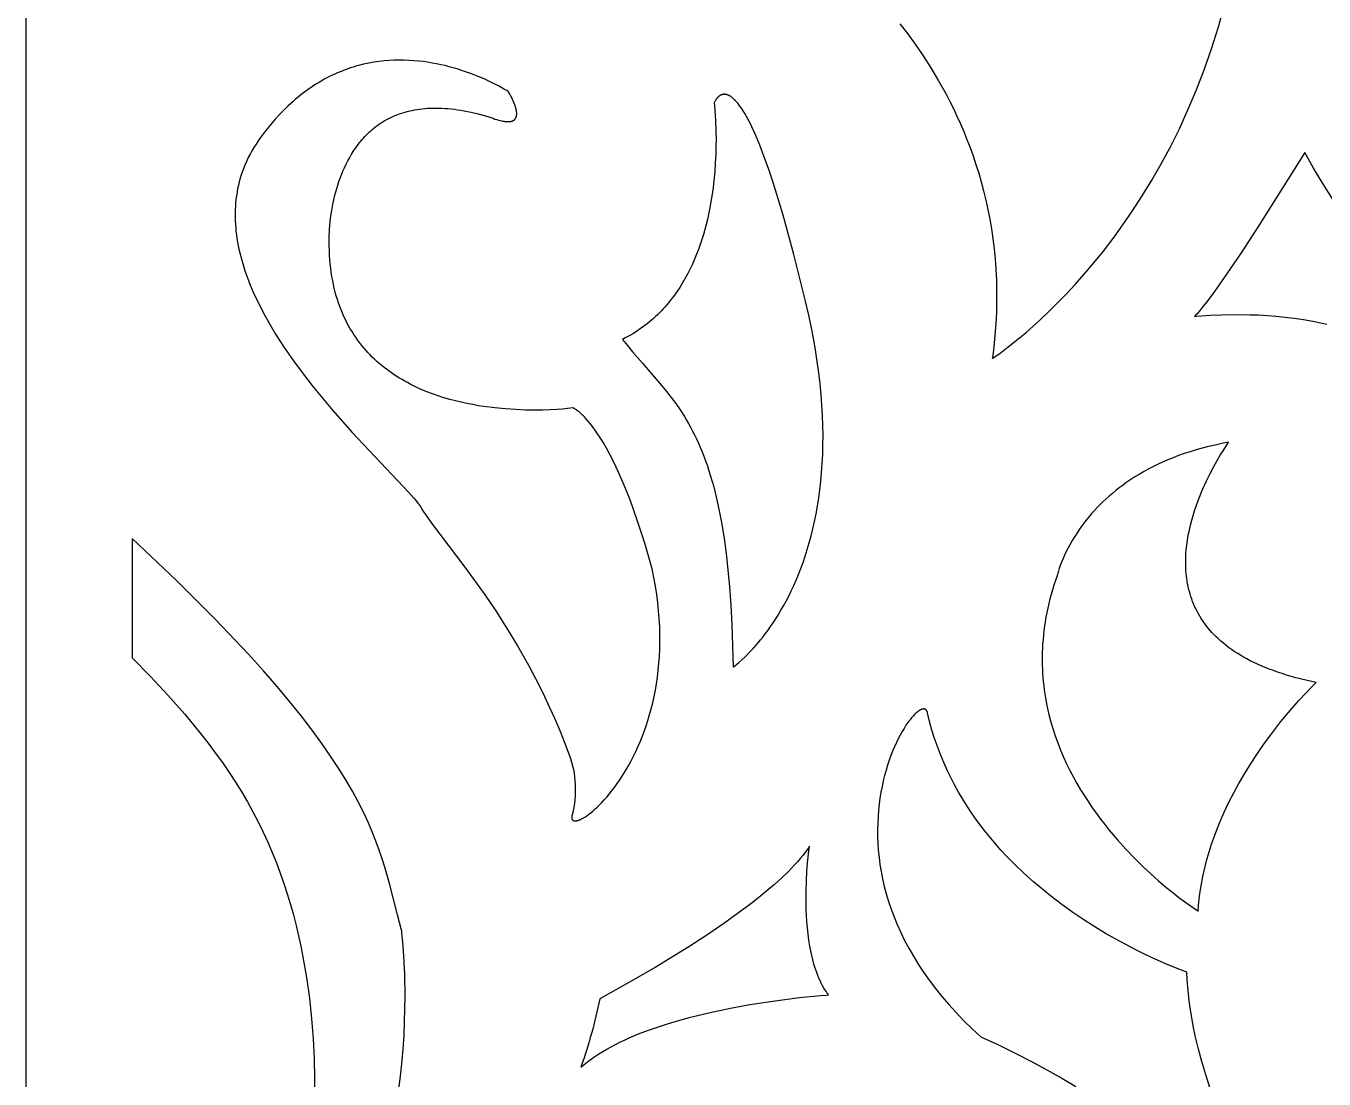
# Model space of a CAD drawing. Extents: x -3008 to 184, y 2842 to 4842.
# Drawn here: x -1815.6 to -1571.3, y 3924 to 4122.2 of the extents above; entities that cross this region are included whole.
import ezdxf

# ---------------------------------------------------------------- set-up
doc = ezdxf.new("R2010")
doc.units = 0
doc.layers.add('DEFAULT', color=7, linetype='CONTINUOUS')
doc.layers.add('LAYER_1', color=7, linetype='CONTINUOUS')

msp = doc.modelspace()

# ---------------------------------------------------------------- linework, layer by layer
at = {"layer": 'DEFAULT'}
msp.add_lwpolyline([(-1815.63, 2841.66), (184.37, 2841.66), (184.37, 4841.66), (-1815.63, 4841.66)], close=True, dxfattribs=at)
at = {"layer": 'LAYER_1'}
for points in [[(-1651.16, 4122.61), (-1649.71, 4120.75), (-1648.25, 4118.74), (-1646.77, 4116.6), (-1645.3, 4114.31), (-1643.85, 4111.89), (-1642.43, 4109.33), (-1641.74, 4108), (-1641.06, 4106.63), (-1640.4, 4105.23), (-1639.75, 4103.8), (-1639.12, 4102.33), (-1638.51, 4100.83), (-1637.93, 4099.3), (-1637.36, 4097.73), (-1636.82, 4096.13), (-1636.31, 4094.5), (-1635.83, 4092.83), (-1635.38, 4091.13), (-1634.96, 4089.4), (-1634.58, 4087.64), (-1634.23, 4085.84), (-1633.92, 4084.01), (-1633.65, 4082.15), (-1633.42, 4080.26), (-1633.23, 4078.34), (-1633.08, 4076.38), (-1632.98, 4074.39), (-1632.93, 4072.38), (-1632.93, 4070.33), (-1632.98, 4068.25), (-1633.09, 4066.13), (-1633.25, 4063.99), (-1633.46, 4061.82), (-1633.73, 4059.61), (-1633.73, 4059.61), (-1633.73, 4059.62), (-1633.71, 4059.63), (-1633.64, 4059.67), (-1633.38, 4059.85), (-1632.35, 4060.57), (-1630.74, 4061.77), (-1628.61, 4063.48), (-1627.38, 4064.52), (-1626.04, 4065.69), (-1624.61, 4067), (-1623.1, 4068.43), (-1621.52, 4069.99), (-1619.87, 4071.69), (-1618.17, 4073.52), (-1616.43, 4075.48), (-1614.65, 4077.59), (-1612.84, 4079.83), (-1611.01, 4082.21), (-1609.18, 4084.73), (-1607.35, 4087.39), (-1605.53, 4090.19), (-1603.73, 4093.14), (-1601.96, 4096.23), (-1600.23, 4099.47), (-1598.54, 4102.86), (-1596.92, 4106.39), (-1595.36, 4110.07), (-1593.87, 4113.91), (-1592.48, 4117.89), (-1591.17, 4122.03), (-1589.98, 4126.33)], [(-1569.72, 4089.65), (-1571.53, 4092.51), (-1573.26, 4095.41), (-1574.91, 4098.35), (-1583.43, 4084.81), (-1586.92, 4079.47), (-1590.35, 4074.44), (-1591.93, 4072.22), (-1593.38, 4070.27), (-1594.04, 4069.43), (-1594.65, 4068.68), (-1595.21, 4068.03), (-1595.47, 4067.75), (-1595.71, 4067.5), (-1595.36, 4067.54), (-1594.34, 4067.63), (-1592.74, 4067.74), (-1590.63, 4067.83), (-1588.09, 4067.88), (-1585.2, 4067.84), (-1583.65, 4067.79), (-1582.03, 4067.7), (-1580.38, 4067.58), (-1578.68, 4067.41), (-1576.95, 4067.21), (-1575.2, 4066.95), (-1573.44, 4066.64), (-1571.69, 4066.28), (-1570.81, 4066.07)], [(-1745.59, 3921.18), (-1745.2, 3924.03), (-1744.88, 3926.83), (-1744.64, 3929.56), (-1744.47, 3932.21), (-1744.36, 3934.76), (-1744.3, 3937.2), (-1744.28, 3939.5), (-1744.35, 3943.67), (-1744.52, 3947.13), (-1744.7, 3949.76), (-1744.86, 3951.42), (-1744.91, 3951.86), (-1744.92, 3951.97), (-1744.93, 3952), (-1744.93, 3952.01), (-1744.93, 3952.01), (-1745.72, 3954.88), (-1747.23, 3960.75), (-1748.1, 3963.83), (-1748.6, 3965.42), (-1749.15, 3967.06), (-1749.77, 3968.75), (-1750.47, 3970.5), (-1751.25, 3972.31), (-1752.12, 3974.18), (-1753.11, 3976.13), (-1754.2, 3978.16), (-1755.43, 3980.26), (-1756.79, 3982.46), (-1758.29, 3984.75), (-1759.95, 3987.15), (-1761.78, 3989.65), (-1763.78, 3992.26), (-1765.96, 3994.98), (-1768.35, 3997.83), (-1770.93, 4000.81), (-1773.74, 4003.92), (-1780.03, 4010.56), (-1787.3, 4017.8), (-1795.63, 4025.69), (-1795.63, 4003.26), (-1792.2, 3999.76), (-1788.9, 3996.23), (-1785.75, 3992.65), (-1782.78, 3989.03), (-1781.36, 3987.21), (-1779.99, 3985.38), (-1778.67, 3983.54), (-1777.4, 3981.69), (-1776.19, 3979.84), (-1775.03, 3977.98), (-1773.94, 3976.12), (-1772.9, 3974.25), (-1771.92, 3972.36), (-1770.99, 3970.45), (-1770.11, 3968.53), (-1769.28, 3966.6), (-1768.5, 3964.66), (-1767.77, 3962.72), (-1767.09, 3960.76), (-1766.45, 3958.8), (-1765.85, 3956.83), (-1765.3, 3954.86), (-1764.79, 3952.89), (-1764.32, 3950.92), (-1763.89, 3948.95), (-1763.49, 3946.98), (-1762.82, 3943.06), (-1762.28, 3939.17), (-1761.87, 3935.32), (-1761.58, 3931.51), (-1761.4, 3927.77), (-1761.33, 3924.1), (-1761.34, 3920.51)], [(-1592.71, 3922.2), (-1593.57, 3924.76), (-1594.31, 3927.24), (-1594.94, 3929.61), (-1595.47, 3931.86), (-1595.91, 3933.97), (-1596.26, 3935.93), (-1596.54, 3937.72), (-1596.76, 3939.32), (-1596.91, 3940.72), (-1597.02, 3941.9), (-1597.09, 3942.84), (-1597.15, 3943.97), (-1597.15, 3944.11), (-1597.61, 3944.28), (-1598.92, 3944.77), (-1600.97, 3945.6), (-1603.66, 3946.79), (-1605.21, 3947.52), (-1606.87, 3948.35), (-1608.64, 3949.27), (-1610.5, 3950.28), (-1612.44, 3951.39), (-1614.44, 3952.6), (-1616.49, 3953.91), (-1618.58, 3955.32), (-1620.69, 3956.84), (-1622.81, 3958.46), (-1624.93, 3960.18), (-1625.98, 3961.08), (-1627.03, 3962.01), (-1628.07, 3962.97), (-1629.1, 3963.95), (-1630.11, 3964.97), (-1631.12, 3966.01), (-1632.11, 3967.07), (-1633.08, 3968.17), (-1634.04, 3969.29), (-1634.98, 3970.44), (-1635.89, 3971.62), (-1636.79, 3972.83), (-1637.66, 3974.07), (-1638.5, 3975.34), (-1639.31, 3976.64), (-1640.1, 3977.96), (-1640.85, 3979.32), (-1641.57, 3980.71), (-1642.25, 3982.12), (-1642.9, 3983.57), (-1643.51, 3985.05), (-1644.08, 3986.55), (-1644.61, 3988.09), (-1645.1, 3989.66), (-1645.54, 3991.26), (-1645.93, 3992.9), (-1645.95, 3992.97), (-1645.97, 3993.03), (-1645.99, 3993.1), (-1646.01, 3993.16), (-1646.04, 3993.22), (-1646.07, 3993.27), (-1646.09, 3993.32), (-1646.13, 3993.36), (-1646.16, 3993.4), (-1646.19, 3993.44), (-1646.23, 3993.48), (-1646.27, 3993.51), (-1646.31, 3993.54), (-1646.35, 3993.56), (-1646.4, 3993.58), (-1646.44, 3993.6), (-1646.49, 3993.61), (-1646.54, 3993.62), (-1646.59, 3993.63), (-1646.64, 3993.63), (-1646.69, 3993.63), (-1646.75, 3993.62), (-1646.81, 3993.62), (-1646.86, 3993.61), (-1646.92, 3993.59), (-1646.98, 3993.57), (-1647.04, 3993.55), (-1647.11, 3993.53), (-1647.17, 3993.5), (-1647.24, 3993.47), (-1647.3, 3993.43), (-1647.37, 3993.4), (-1647.44, 3993.36), (-1647.51, 3993.31), (-1647.58, 3993.26), (-1647.66, 3993.21), (-1647.73, 3993.16), (-1647.8, 3993.1), (-1647.88, 3993.04), (-1647.96, 3992.98), (-1648.11, 3992.84), (-1648.27, 3992.69), (-1648.43, 3992.53), (-1648.6, 3992.36), (-1648.77, 3992.17), (-1648.94, 3991.98), (-1649.11, 3991.77), (-1649.28, 3991.55), (-1649.46, 3991.31), (-1649.64, 3991.07), (-1650, 3990.55), (-1650.36, 3989.98), (-1650.72, 3989.37), (-1651.09, 3988.72), (-1651.45, 3988.03), (-1651.8, 3987.3), (-1652.15, 3986.52), (-1652.5, 3985.71), (-1652.83, 3984.87), (-1653.15, 3983.98), (-1653.45, 3983.06), (-1653.74, 3982.11), (-1654.01, 3981.12), (-1654.27, 3980.1), (-1654.5, 3979.05), (-1654.7, 3977.97), (-1654.89, 3976.86), (-1655.04, 3975.72), (-1655.17, 3974.56), (-1655.26, 3973.37), (-1655.32, 3972.15), (-1655.35, 3970.91), (-1655.34, 3969.64), (-1655.29, 3968.36), (-1655.2, 3967.05), (-1655.06, 3965.72), (-1654.89, 3964.37), (-1654.66, 3963.01), (-1654.39, 3961.63), (-1654.07, 3960.23), (-1653.7, 3958.81), (-1653.27, 3957.39), (-1652.79, 3955.95), (-1652.24, 3954.49), (-1651.64, 3953.03), (-1650.98, 3951.55), (-1650.25, 3950.07), (-1649.46, 3948.58), (-1648.6, 3947.08), (-1647.67, 3945.57), (-1646.67, 3944.06), (-1645.6, 3942.55), (-1644.45, 3941.03), (-1643.23, 3939.51), (-1641.93, 3937.99), (-1640.54, 3936.47), (-1639.08, 3934.95), (-1637.52, 3933.43), (-1635.89, 3931.92), (-1632.59, 3930.4), (-1629.42, 3928.86), (-1626.38, 3927.3), (-1623.47, 3925.72), (-1620.67, 3924.14), (-1618, 3922.54)]]:
    msp.add_lwpolyline(points, dxfattribs=at)
for points in [[(-1712.82, 3973.71), (-1712.84, 3973.64), (-1712.86, 3973.57), (-1712.87, 3973.51), (-1712.88, 3973.45), (-1712.89, 3973.39), (-1712.9, 3973.33), (-1712.9, 3973.27), (-1712.9, 3973.22), (-1712.9, 3973.17), (-1712.9, 3973.12), (-1712.89, 3973.07), (-1712.89, 3973.03), (-1712.88, 3972.99), (-1712.87, 3972.94), (-1712.85, 3972.91), (-1712.84, 3972.87), (-1712.82, 3972.83), (-1712.8, 3972.8), (-1712.78, 3972.77), (-1712.76, 3972.74), (-1712.73, 3972.72), (-1712.7, 3972.69), (-1712.68, 3972.67), (-1712.64, 3972.65), (-1712.61, 3972.63), (-1712.58, 3972.62), (-1712.54, 3972.6), (-1712.5, 3972.59), (-1712.46, 3972.58), (-1712.42, 3972.57), (-1712.38, 3972.57), (-1712.33, 3972.56), (-1712.28, 3972.56), (-1712.24, 3972.56), (-1712.19, 3972.56), (-1712.13, 3972.57), (-1712.08, 3972.58), (-1712.02, 3972.58), (-1711.97, 3972.6), (-1711.91, 3972.61), (-1711.85, 3972.62), (-1711.79, 3972.64), (-1711.72, 3972.66), (-1711.66, 3972.68), (-1711.59, 3972.7), (-1711.53, 3972.73), (-1711.46, 3972.76), (-1711.39, 3972.78), (-1711.24, 3972.85), (-1711.09, 3972.92), (-1710.94, 3973), (-1710.78, 3973.09), (-1710.61, 3973.19), (-1710.44, 3973.29), (-1710.27, 3973.4), (-1710.09, 3973.52), (-1709.91, 3973.65), (-1709.72, 3973.79), (-1709.34, 3974.09), (-1708.94, 3974.41), (-1708.53, 3974.77), (-1708.11, 3975.17), (-1707.67, 3975.59), (-1707.23, 3976.04), (-1706.78, 3976.53), (-1706.33, 3977.04), (-1705.86, 3977.59), (-1705.4, 3978.17), (-1704.93, 3978.77), (-1704.47, 3979.41), (-1704, 3980.08), (-1703.53, 3980.78), (-1703.07, 3981.51), (-1702.61, 3982.27), (-1702.16, 3983.06), (-1701.72, 3983.88), (-1701.28, 3984.72), (-1700.85, 3985.6), (-1700.44, 3986.51), (-1700.03, 3987.44), (-1699.64, 3988.41), (-1699.27, 3989.4), (-1698.91, 3990.43), (-1698.56, 3991.48), (-1698.24, 3992.56), (-1697.94, 3993.67), (-1697.66, 3994.8), (-1697.4, 3995.97), (-1697.16, 3997.16), (-1696.95, 3998.38), (-1696.77, 3999.63), (-1696.62, 4000.91), (-1696.49, 4002.22), (-1696.4, 4003.55), (-1696.33, 4004.91), (-1696.3, 4006.29), (-1696.31, 4007.71), (-1696.35, 4009.15), (-1696.43, 4010.62), (-1696.55, 4012.11), (-1696.71, 4013.63), (-1696.9, 4015.18), (-1697.14, 4016.75), (-1697.43, 4018.35), (-1697.76, 4019.98), (-1699.17, 4024.84), (-1700.56, 4029.16), (-1701.93, 4032.97), (-1702.6, 4034.69), (-1703.26, 4036.29), (-1703.91, 4037.78), (-1704.55, 4039.17), (-1705.17, 4040.45), (-1705.78, 4041.63), (-1706.37, 4042.71), (-1706.94, 4043.7), (-1707.49, 4044.6), (-1708.03, 4045.42), (-1708.54, 4046.16), (-1709.02, 4046.82), (-1709.49, 4047.41), (-1709.92, 4047.93), (-1710.33, 4048.39), (-1710.52, 4048.59), (-1710.71, 4048.78), (-1710.89, 4048.96), (-1711.06, 4049.12), (-1711.22, 4049.27), (-1711.38, 4049.41), (-1711.53, 4049.54), (-1711.66, 4049.65), (-1711.79, 4049.75), (-1711.92, 4049.84), (-1712.03, 4049.92), (-1712.13, 4049.99), (-1712.23, 4050.06), (-1712.31, 4050.11), (-1712.39, 4050.16), (-1712.46, 4050.19), (-1712.51, 4050.22), (-1712.56, 4050.25), (-1712.6, 4050.27), (-1712.62, 4050.28), (-1712.64, 4050.29), (-1712.64, 4050.29), (-1713.17, 4050.22), (-1714.65, 4050.09), (-1715.7, 4050.01), (-1716.94, 4049.95), (-1718.36, 4049.9), (-1719.92, 4049.88), (-1721.62, 4049.9), (-1723.44, 4049.97), (-1725.36, 4050.1), (-1727.36, 4050.29), (-1729.43, 4050.55), (-1730.49, 4050.72), (-1731.55, 4050.91), (-1732.62, 4051.12), (-1733.7, 4051.35), (-1734.79, 4051.61), (-1735.87, 4051.9), (-1736.95, 4052.22), (-1738.03, 4052.57), (-1739.11, 4052.94), (-1740.18, 4053.35), (-1741.24, 4053.79), (-1742.29, 4054.27), (-1743.32, 4054.78), (-1743.84, 4055.05), (-1744.34, 4055.33), (-1744.85, 4055.62), (-1745.35, 4055.92), (-1745.84, 4056.23), (-1746.33, 4056.54), (-1746.81, 4056.87), (-1747.29, 4057.21), (-1747.76, 4057.56), (-1748.23, 4057.92), (-1748.68, 4058.29), (-1749.14, 4058.67), (-1749.58, 4059.06), (-1750.02, 4059.46), (-1750.45, 4059.87), (-1750.87, 4060.3), (-1751.28, 4060.73), (-1751.69, 4061.18), (-1752.08, 4061.64), (-1752.47, 4062.11), (-1752.85, 4062.6), (-1753.21, 4063.09), (-1753.57, 4063.6), (-1753.92, 4064.12), (-1754.26, 4064.66), (-1754.59, 4065.21), (-1754.9, 4065.76), (-1755.21, 4066.34), (-1755.5, 4066.92), (-1755.78, 4067.52), (-1756.05, 4068.14), (-1756.31, 4068.76), (-1756.56, 4069.4), (-1756.79, 4070.06), (-1757.01, 4070.73), (-1757.22, 4071.41), (-1757.41, 4072.11), (-1757.59, 4072.82), (-1757.75, 4073.55), (-1757.9, 4074.29), (-1758.04, 4075.05), (-1758.16, 4075.82), (-1758.26, 4076.61), (-1758.35, 4077.41), (-1758.43, 4078.23), (-1758.49, 4079.07), (-1758.53, 4079.92), (-1758.56, 4080.79), (-1758.56, 4081.67), (-1758.56, 4082.57), (-1758.55, 4082.93), (-1758.53, 4083.36), (-1758.5, 4083.94), (-1758.44, 4084.65), (-1758.35, 4085.48), (-1758.23, 4086.42), (-1758.07, 4087.46), (-1757.87, 4088.57), (-1757.61, 4089.75), (-1757.47, 4090.36), (-1757.3, 4090.98), (-1757.12, 4091.61), (-1756.93, 4092.25), (-1756.72, 4092.9), (-1756.49, 4093.55), (-1756.24, 4094.2), (-1755.97, 4094.86), (-1755.69, 4095.51), (-1755.38, 4096.16), (-1755.05, 4096.81), (-1754.7, 4097.45), (-1754.33, 4098.09), (-1753.93, 4098.72), (-1753.72, 4099.02), (-1753.51, 4099.33), (-1753.29, 4099.63), (-1753.07, 4099.93), (-1752.83, 4100.23), (-1752.6, 4100.52), (-1752.35, 4100.81), (-1752.1, 4101.09), (-1751.84, 4101.37), (-1751.58, 4101.65), (-1751.3, 4101.92), (-1751.03, 4102.18), (-1750.74, 4102.44), (-1750.45, 4102.7), (-1750.15, 4102.95), (-1749.84, 4103.19), (-1749.52, 4103.43), (-1749.2, 4103.66), (-1748.87, 4103.88), (-1748.53, 4104.1), (-1748.19, 4104.31), (-1747.83, 4104.51), (-1747.47, 4104.71), (-1747.1, 4104.9), (-1746.73, 4105.08), (-1746.34, 4105.25), (-1745.95, 4105.41), (-1745.54, 4105.57), (-1745.13, 4105.72), (-1744.71, 4105.85), (-1744.28, 4105.98), (-1743.85, 4106.1), (-1743.4, 4106.21), (-1742.95, 4106.31), (-1742.48, 4106.4), (-1742.01, 4106.48), (-1741.53, 4106.55), (-1741.04, 4106.61), (-1740.54, 4106.66), (-1740.03, 4106.7), (-1739.51, 4106.73), (-1738.98, 4106.74), (-1738.44, 4106.74), (-1737.89, 4106.74), (-1737.33, 4106.71), (-1736.76, 4106.68), (-1736.19, 4106.64), (-1735.6, 4106.58), (-1735, 4106.51), (-1734.39, 4106.42), (-1733.77, 4106.32), (-1733.14, 4106.21), (-1732.5, 4106.09), (-1731.85, 4105.95), (-1730.51, 4105.63), (-1729.13, 4105.25), (-1727.71, 4104.81), (-1727.35, 4104.68), (-1727.01, 4104.57), (-1726.68, 4104.47), (-1726.38, 4104.39), (-1726.09, 4104.32), (-1725.95, 4104.29), (-1725.82, 4104.27), (-1725.69, 4104.25), (-1725.56, 4104.23), (-1725.44, 4104.21), (-1725.32, 4104.2), (-1725.21, 4104.19), (-1725.1, 4104.18), (-1724.99, 4104.18), (-1724.89, 4104.18), (-1724.79, 4104.18), (-1724.69, 4104.19), (-1724.6, 4104.19), (-1724.51, 4104.21), (-1724.47, 4104.21), (-1724.43, 4104.22), (-1724.39, 4104.23), (-1724.35, 4104.23), (-1724.31, 4104.24), (-1724.27, 4104.25), (-1724.23, 4104.26), (-1724.2, 4104.27), (-1724.16, 4104.29), (-1724.13, 4104.3), (-1724.09, 4104.31), (-1724.06, 4104.32), (-1724.03, 4104.34), (-1723.99, 4104.35), (-1723.96, 4104.37), (-1723.93, 4104.38), (-1723.9, 4104.4), (-1723.87, 4104.41), (-1723.85, 4104.43), (-1723.82, 4104.45), (-1723.79, 4104.47), (-1723.77, 4104.49), (-1723.74, 4104.51), (-1723.72, 4104.52), (-1723.69, 4104.55), (-1723.67, 4104.57), (-1723.65, 4104.59), (-1723.63, 4104.61), (-1723.61, 4104.63), (-1723.59, 4104.65), (-1723.57, 4104.68), (-1723.55, 4104.7), (-1723.53, 4104.72), (-1723.51, 4104.75), (-1723.5, 4104.77), (-1723.48, 4104.8), (-1723.46, 4104.83), (-1723.45, 4104.85), (-1723.43, 4104.88), (-1723.42, 4104.91), (-1723.41, 4104.93), (-1723.4, 4104.96), (-1723.38, 4104.99), (-1723.37, 4105.02), (-1723.36, 4105.05), (-1723.35, 4105.08), (-1723.34, 4105.11), (-1723.33, 4105.14), (-1723.33, 4105.17), (-1723.32, 4105.2), (-1723.31, 4105.23), (-1723.3, 4105.26), (-1723.3, 4105.29), (-1723.29, 4105.32), (-1723.28, 4105.39), (-1723.28, 4105.45), (-1723.27, 4105.52), (-1723.27, 4105.59), (-1723.27, 4105.66), (-1723.27, 4105.73), (-1723.27, 4105.8), (-1723.27, 4105.87), (-1723.28, 4105.94), (-1723.28, 4106.02), (-1723.29, 4106.09), (-1723.3, 4106.17), (-1723.32, 4106.24), (-1723.34, 4106.39), (-1723.38, 4106.55), (-1723.42, 4106.7), (-1723.46, 4106.86), (-1723.51, 4107.02), (-1723.56, 4107.17), (-1723.61, 4107.33), (-1723.67, 4107.48), (-1723.79, 4107.79), (-1723.92, 4108.09), (-1724.05, 4108.37), (-1724.18, 4108.64), (-1724.43, 4109.12), (-1724.64, 4109.5), (-1724.83, 4109.81), (-1724.84, 4109.83), (-1725.15, 4110.02), (-1725.53, 4110.25), (-1726.05, 4110.55), (-1726.7, 4110.9), (-1727.48, 4111.31), (-1728.39, 4111.75), (-1729.4, 4112.22), (-1730.53, 4112.7), (-1731.75, 4113.18), (-1733.08, 4113.65), (-1734.49, 4114.1), (-1735.22, 4114.32), (-1735.98, 4114.52), (-1736.76, 4114.72), (-1737.55, 4114.9), (-1738.36, 4115.07), (-1739.19, 4115.22), (-1740.03, 4115.36), (-1740.89, 4115.48), (-1741.76, 4115.58), (-1742.65, 4115.66), (-1743.55, 4115.71), (-1744.46, 4115.74), (-1745.38, 4115.75), (-1746.31, 4115.73), (-1747.25, 4115.69), (-1748.2, 4115.61), (-1749.16, 4115.5), (-1750.13, 4115.36), (-1751.1, 4115.19), (-1752.07, 4114.98), (-1753.05, 4114.73), (-1753.54, 4114.6), (-1754.04, 4114.45), (-1754.53, 4114.29), (-1755.02, 4114.13), (-1755.52, 4113.95), (-1756.01, 4113.76), (-1756.51, 4113.57), (-1757, 4113.36), (-1757.5, 4113.14), (-1757.99, 4112.91), (-1758.49, 4112.67), (-1758.98, 4112.41), (-1759.48, 4112.15), (-1759.97, 4111.87), (-1760.47, 4111.58), (-1760.96, 4111.28), (-1761.45, 4110.97), (-1761.95, 4110.64), (-1762.44, 4110.3), (-1762.93, 4109.95), (-1763.42, 4109.59), (-1763.9, 4109.21), (-1764.39, 4108.82), (-1764.88, 4108.42), (-1765.36, 4108), (-1765.84, 4107.56), (-1766.32, 4107.12), (-1766.8, 4106.66), (-1767.75, 4105.69), (-1768.7, 4104.67), (-1769.63, 4103.58), (-1770.56, 4102.43), (-1771.47, 4101.22), (-1771.91, 4100.6), (-1772.33, 4099.97), (-1772.73, 4099.34), (-1773.1, 4098.71), (-1773.45, 4098.07), (-1773.78, 4097.43), (-1774.08, 4096.79), (-1774.37, 4096.14), (-1774.63, 4095.5), (-1774.88, 4094.85), (-1775.1, 4094.19), (-1775.3, 4093.54), (-1775.48, 4092.88), (-1775.65, 4092.23), (-1775.79, 4091.57), (-1775.91, 4090.9), (-1776.02, 4090.24), (-1776.1, 4089.58), (-1776.17, 4088.91), (-1776.22, 4088.24), (-1776.25, 4087.57), (-1776.27, 4086.9), (-1776.27, 4086.23), (-1776.25, 4085.56), (-1776.21, 4084.88), (-1776.16, 4084.21), (-1776.1, 4083.54), (-1776.02, 4082.86), (-1775.92, 4082.19), (-1775.81, 4081.51), (-1775.68, 4080.83), (-1775.54, 4080.16), (-1775.38, 4079.48), (-1775.21, 4078.81), (-1775.03, 4078.13), (-1774.84, 4077.46), (-1774.41, 4076.11), (-1773.93, 4074.76), (-1773.41, 4073.42), (-1772.84, 4072.09), (-1772.23, 4070.76), (-1771.58, 4069.43), (-1770.9, 4068.11), (-1770.18, 4066.8), (-1769.43, 4065.5), (-1768.65, 4064.21), (-1767.84, 4062.93), (-1767.01, 4061.66), (-1765.28, 4059.16), (-1763.48, 4056.72), (-1761.64, 4054.34), (-1759.76, 4052.04), (-1757.87, 4049.81), (-1754.14, 4045.61), (-1743.54, 4034.38), (-1742.6, 4033.31), (-1742.2, 4032.83), (-1741.86, 4032.39), (-1741.71, 4032.19), (-1741.57, 4031.99), (-1741.45, 4031.81), (-1741.34, 4031.64), (-1740.91, 4030.94), (-1740.42, 4030.21), (-1739.28, 4028.6), (-1733.05, 4020.35), (-1729.23, 4015.05), (-1727.22, 4012.08), (-1725.18, 4008.9), (-1723.12, 4005.5), (-1721.06, 4001.88), (-1719.04, 3998.02), (-1718.04, 3996), (-1717.07, 3993.93), (-1716.11, 3991.79), (-1715.17, 3989.59), (-1714.25, 3987.33), (-1713.36, 3985.01, -0.147207)], [(-1711.21, 3926.18), (-1710.9, 3926.45), (-1710.59, 3926.71), (-1709.94, 3927.23), (-1709.26, 3927.73), (-1708.56, 3928.23), (-1707.83, 3928.7), (-1707.07, 3929.17), (-1706.3, 3929.62), (-1705.5, 3930.06), (-1704.68, 3930.49), (-1703.84, 3930.91), (-1702.99, 3931.31), (-1702.11, 3931.7), (-1700.32, 3932.45), (-1698.48, 3933.15), (-1696.59, 3933.81), (-1694.67, 3934.43), (-1692.73, 3935), (-1690.78, 3935.54), (-1686.88, 3936.49), (-1683.05, 3937.3), (-1679.38, 3937.97), (-1675.93, 3938.52), (-1672.8, 3938.96), (-1670.05, 3939.29), (-1666.06, 3939.7), (-1664.96, 3939.78), (-1664.68, 3939.8), (-1664.61, 3939.81), (-1664.59, 3939.81), (-1664.58, 3939.81), (-1664.58, 3939.81), (-1664.73, 3940.01), (-1664.88, 3940.22), (-1665.02, 3940.43), (-1665.16, 3940.65), (-1665.3, 3940.87), (-1665.43, 3941.09), (-1665.69, 3941.54), (-1665.93, 3942.01), (-1666.16, 3942.49), (-1666.38, 3942.98), (-1666.59, 3943.48), (-1666.79, 3944), (-1666.97, 3944.52), (-1667.15, 3945.05), (-1667.31, 3945.59), (-1667.46, 3946.14), (-1667.61, 3946.69), (-1667.74, 3947.25), (-1667.87, 3947.81), (-1668.09, 3948.96), (-1668.27, 3950.11), (-1668.43, 3951.28), (-1668.55, 3952.45), (-1668.65, 3953.61), (-1668.72, 3954.76), (-1668.77, 3955.91), (-1668.8, 3957.03), (-1668.79, 3959.19), (-1668.74, 3961.21), (-1668.64, 3963.03), (-1668.52, 3964.63), (-1668.28, 3966.94), (-1668.17, 3967.79), (-1668.36, 3967.5), (-1668.56, 3967.21), (-1668.98, 3966.63), (-1669.43, 3966.05), (-1669.91, 3965.46), (-1670.42, 3964.86), (-1670.97, 3964.26), (-1671.53, 3963.66), (-1672.13, 3963.05), (-1673.39, 3961.84), (-1674.74, 3960.61), (-1676.17, 3959.38), (-1677.66, 3958.16), (-1679.22, 3956.94), (-1680.82, 3955.73), (-1684.12, 3953.35), (-1687.49, 3951.05), (-1690.85, 3948.87), (-1697.22, 3944.96), (-1702.57, 3941.86), (-1707.62, 3939.09, -0.036084)]]:
    msp.add_lwpolyline(points, format="xyb", close=True, dxfattribs=at)
for points in [[(-1703.32, 4063.2), (-1702.38, 4062.02), (-1701.44, 4060.88), (-1699.57, 4058.7), (-1695.93, 4054.47), (-1695.05, 4053.39), (-1694.19, 4052.27), (-1693.34, 4051.12), (-1692.51, 4049.92), (-1691.7, 4048.67), (-1691.31, 4048.01), (-1690.92, 4047.34), (-1690.53, 4046.65), (-1690.16, 4045.94), (-1689.78, 4045.21), (-1689.42, 4044.46), (-1689.06, 4043.68), (-1688.71, 4042.88), (-1688.37, 4042.05), (-1688.03, 4041.2), (-1687.7, 4040.31), (-1687.38, 4039.4), (-1687.07, 4038.46), (-1686.77, 4037.48), (-1686.18, 4035.43), (-1685.64, 4033.24), (-1685.13, 4030.9), (-1684.66, 4028.4), (-1684.23, 4025.73), (-1683.84, 4022.88), (-1683.5, 4019.84), (-1683.2, 4016.6), (-1682.96, 4013.16), (-1682.76, 4009.51), (-1682.52, 4001.51), (-1682.44, 4001.56), (-1682.23, 4001.72), (-1681.89, 4001.99), (-1681.43, 4002.38), (-1680.87, 4002.88), (-1680.21, 4003.5), (-1679.48, 4004.24), (-1678.67, 4005.1), (-1677.81, 4006.1), (-1677.36, 4006.64), (-1676.9, 4007.22), (-1676.43, 4007.83), (-1675.95, 4008.48), (-1675.47, 4009.15), (-1674.99, 4009.87), (-1674.5, 4010.61), (-1674.01, 4011.4), (-1673.52, 4012.21), (-1673.03, 4013.07), (-1672.55, 4013.95), (-1672.07, 4014.88), (-1671.59, 4015.84), (-1671.13, 4016.84), (-1670.67, 4017.88), (-1670.22, 4018.95), (-1669.79, 4020.06), (-1669.36, 4021.21), (-1668.96, 4022.4), (-1668.57, 4023.63), (-1668.19, 4024.89), (-1667.84, 4026.2), (-1667.51, 4027.55), (-1667.19, 4028.93), (-1666.91, 4030.36), (-1666.64, 4031.83), (-1666.41, 4033.34), (-1666.2, 4034.89), (-1666.02, 4036.49), (-1665.87, 4038.13), (-1665.75, 4039.81), (-1665.67, 4041.53), (-1665.63, 4043.29), (-1665.61, 4045.1), (-1665.64, 4046.96), (-1665.71, 4048.86), (-1665.82, 4050.8), (-1665.97, 4052.79), (-1666.16, 4054.83), (-1666.41, 4056.91), (-1666.69, 4059.03), (-1667.03, 4061.21), (-1667.41, 4063.43), (-1667.85, 4065.69), (-1668.34, 4068.01), (-1668.89, 4070.37), (-1671.09, 4079.19), (-1673.13, 4086.6), (-1675, 4092.73), (-1675.88, 4095.35), (-1676.72, 4097.69), (-1677.52, 4099.77), (-1678.28, 4101.59), (-1679.01, 4103.19), (-1679.35, 4103.9), (-1679.69, 4104.56), (-1680.02, 4105.17), (-1680.34, 4105.72), (-1680.65, 4106.23), (-1680.95, 4106.7), (-1681.24, 4107.12), (-1681.39, 4107.31), (-1681.53, 4107.49), (-1681.67, 4107.67), (-1681.8, 4107.83), (-1681.94, 4107.98), (-1682.07, 4108.13), (-1682.2, 4108.26), (-1682.32, 4108.38), (-1682.45, 4108.5), (-1682.57, 4108.61), (-1682.69, 4108.71), (-1682.81, 4108.8), (-1682.87, 4108.84), (-1682.92, 4108.88), (-1682.98, 4108.92), (-1683.04, 4108.96), (-1683.09, 4108.99), (-1683.15, 4109.02), (-1683.21, 4109.05), (-1683.26, 4109.08), (-1683.31, 4109.11), (-1683.37, 4109.14), (-1683.42, 4109.16), (-1683.47, 4109.18), (-1683.52, 4109.2), (-1683.57, 4109.22), (-1683.63, 4109.24), (-1683.68, 4109.26), (-1683.72, 4109.27), (-1683.77, 4109.28), (-1683.82, 4109.29), (-1683.87, 4109.3), (-1683.92, 4109.31), (-1683.96, 4109.32), (-1684.01, 4109.32), (-1684.06, 4109.33), (-1684.1, 4109.33), (-1684.15, 4109.33), (-1684.19, 4109.33), (-1684.23, 4109.33), (-1684.28, 4109.33), (-1684.32, 4109.33), (-1684.36, 4109.32), (-1684.4, 4109.32), (-1684.45, 4109.31), (-1684.49, 4109.3), (-1684.53, 4109.29), (-1684.57, 4109.28), (-1684.6, 4109.27), (-1684.64, 4109.26), (-1684.68, 4109.25), (-1684.72, 4109.23), (-1684.76, 4109.22), (-1684.79, 4109.2), (-1684.83, 4109.19), (-1684.86, 4109.17), (-1684.9, 4109.15), (-1684.93, 4109.14), (-1684.97, 4109.12), (-1685, 4109.1), (-1685.03, 4109.08), (-1685.06, 4109.05), (-1685.1, 4109.03), (-1685.13, 4109.01), (-1685.16, 4108.99), (-1685.19, 4108.96), (-1685.22, 4108.94), (-1685.25, 4108.92), (-1685.3, 4108.87), (-1685.36, 4108.82), (-1685.41, 4108.76), (-1685.46, 4108.71), (-1685.51, 4108.65), (-1685.56, 4108.6), (-1685.6, 4108.54), (-1685.65, 4108.49), (-1685.69, 4108.43), (-1685.73, 4108.38), (-1685.76, 4108.32), (-1685.8, 4108.27), (-1685.86, 4108.16), (-1685.92, 4108.06), (-1685.97, 4107.97), (-1686.01, 4107.89), (-1686.04, 4107.82), (-1686.07, 4107.76), (-1686.09, 4107.71), (-1686.1, 4107.68), (-1686.06, 4107.3), (-1685.96, 4106.21), (-1685.85, 4104.49), (-1685.77, 4102.24), (-1685.75, 4100.94), (-1685.76, 4099.53), (-1685.8, 4098.03), (-1685.88, 4096.44), (-1685.99, 4094.78), (-1686.15, 4093.06), (-1686.37, 4091.29), (-1686.64, 4089.47), (-1686.98, 4087.63), (-1687.38, 4085.76), (-1687.61, 4084.82), (-1687.86, 4083.88), (-1688.13, 4082.94), (-1688.41, 4082), (-1688.72, 4081.07), (-1689.06, 4080.13), (-1689.41, 4079.21), (-1689.79, 4078.28), (-1690.19, 4077.37), (-1690.62, 4076.47), (-1691.07, 4075.57), (-1691.55, 4074.69), (-1692.06, 4073.82), (-1692.59, 4072.96), (-1693.15, 4072.12), (-1693.74, 4071.3), (-1694.36, 4070.5), (-1694.68, 4070.1), (-1695.01, 4069.71), (-1695.34, 4069.32), (-1695.69, 4068.94), (-1696.04, 4068.57), (-1696.4, 4068.2), (-1696.77, 4067.84), (-1697.14, 4067.48), (-1697.53, 4067.13), (-1697.92, 4066.79), (-1698.32, 4066.45), (-1698.73, 4066.12), (-1699.15, 4065.79), (-1699.58, 4065.47), (-1700.01, 4065.16), (-1700.46, 4064.86), (-1700.91, 4064.56), (-1701.38, 4064.27), (-1701.85, 4063.99), (-1702.33, 4063.72), (-1702.82, 4063.46)], [(-1621.54, 4018.72), (-1621.85, 4017.83), (-1622.14, 4016.95), (-1622.41, 4016.07), (-1622.66, 4015.19), (-1622.9, 4014.33), (-1623.11, 4013.46), (-1623.31, 4012.6), (-1623.49, 4011.75), (-1623.65, 4010.9), (-1623.79, 4010.05), (-1623.92, 4009.21), (-1624.03, 4008.38), (-1624.13, 4007.55), (-1624.2, 4006.72), (-1624.27, 4005.91), (-1624.31, 4005.09), (-1624.34, 4004.28), (-1624.36, 4003.48), (-1624.36, 4002.68), (-1624.35, 4001.89), (-1624.32, 4001.1), (-1624.28, 4000.32), (-1624.22, 3999.55), (-1624.15, 3998.78), (-1624.07, 3998.01), (-1623.97, 3997.25), (-1623.74, 3995.75), (-1623.47, 3994.27), (-1623.14, 3992.82), (-1622.77, 3991.38), (-1622.36, 3989.98), (-1621.91, 3988.59), (-1621.42, 3987.23), (-1620.9, 3985.9), (-1620.34, 3984.58), (-1619.75, 3983.3), (-1619.13, 3982.04), (-1618.48, 3980.8), (-1617.81, 3979.59), (-1617.12, 3978.41), (-1616.4, 3977.25), (-1615.67, 3976.12), (-1614.92, 3975.02), (-1614.16, 3973.95), (-1613.38, 3972.9), (-1612.59, 3971.88), (-1611.8, 3970.89), (-1610.2, 3968.99), (-1608.59, 3967.21), (-1606.99, 3965.54), (-1605.42, 3964), (-1603.9, 3962.58), (-1602.44, 3961.28), (-1601.06, 3960.11), (-1599.78, 3959.07), (-1598.61, 3958.16), (-1597.58, 3957.38), (-1596.7, 3956.75), (-1595.44, 3955.88), (-1595.11, 3955.67), (-1595.03, 3955.61), (-1595, 3955.6), (-1595, 3955.59), (-1595, 3955.59), (-1594.92, 3956.7), (-1594.81, 3957.8), (-1594.67, 3958.89), (-1594.51, 3959.98), (-1594.33, 3961.05), (-1594.12, 3962.12), (-1593.88, 3963.19), (-1593.63, 3964.24), (-1593.35, 3965.28), (-1593.06, 3966.32), (-1592.74, 3967.34), (-1592.41, 3968.36), (-1592.06, 3969.36), (-1591.7, 3970.35), (-1590.92, 3972.3), (-1590.08, 3974.21), (-1589.2, 3976.07), (-1588.28, 3977.87), (-1587.33, 3979.61), (-1586.35, 3981.3), (-1585.36, 3982.93), (-1584.35, 3984.49), (-1583.34, 3985.99), (-1582.33, 3987.42), (-1581.34, 3988.77), (-1579.42, 3991.26), (-1577.63, 3993.42), (-1576.03, 3995.24), (-1574.69, 3996.69), (-1573.66, 3997.76), (-1572.77, 3998.62), (-1572.76, 3998.63), (-1574.73, 3999.06), (-1576.59, 3999.52), (-1578.36, 4000.02), (-1579.21, 4000.29), (-1580.04, 4000.56), (-1580.84, 4000.84), (-1581.62, 4001.13), (-1582.37, 4001.43), (-1583.11, 4001.74), (-1583.82, 4002.06), (-1584.51, 4002.38), (-1585.18, 4002.71), (-1585.83, 4003.05), (-1586.45, 4003.39), (-1587.06, 4003.75), (-1587.64, 4004.11), (-1588.2, 4004.47), (-1588.75, 4004.85), (-1589.27, 4005.22), (-1589.78, 4005.61), (-1590.26, 4006), (-1590.73, 4006.4), (-1591.18, 4006.8), (-1591.61, 4007.21), (-1592.02, 4007.62), (-1592.42, 4008.04), (-1592.79, 4008.47), (-1593.15, 4008.89), (-1593.49, 4009.33), (-1593.82, 4009.76), (-1594.13, 4010.21), (-1594.42, 4010.65), (-1594.7, 4011.1), (-1594.96, 4011.55), (-1595.21, 4012.01), (-1595.44, 4012.47), (-1595.66, 4012.93), (-1595.86, 4013.4), (-1596.05, 4013.86), (-1596.22, 4014.33), (-1596.38, 4014.81), (-1596.53, 4015.28), (-1596.66, 4015.76), (-1596.79, 4016.24), (-1596.89, 4016.72), (-1596.99, 4017.2), (-1597.07, 4017.68), (-1597.15, 4018.16), (-1597.21, 4018.65), (-1597.26, 4019.13), (-1597.3, 4019.62), (-1597.33, 4020.11), (-1597.34, 4020.59), (-1597.35, 4021.08), (-1597.35, 4021.56), (-1597.34, 4022.05), (-1597.32, 4022.53), (-1597.29, 4023.02), (-1597.25, 4023.5), (-1597.15, 4024.46), (-1597.02, 4025.41), (-1596.85, 4026.36), (-1596.66, 4027.3), (-1596.45, 4028.23), (-1596.21, 4029.14), (-1595.95, 4030.04), (-1595.68, 4030.93), (-1595.39, 4031.8), (-1595.08, 4032.65), (-1594.76, 4033.48), (-1594.44, 4034.29), (-1594.1, 4035.08), (-1593.42, 4036.58), (-1592.73, 4037.98), (-1592.06, 4039.25), (-1591.42, 4040.4), (-1590.84, 4041.4), (-1590.31, 4042.24), (-1589.88, 4042.92), (-1589.33, 4043.72), (-1589.26, 4043.83), (-1590.55, 4043.58), (-1591.81, 4043.31), (-1593.04, 4043.03), (-1594.23, 4042.72), (-1595.39, 4042.39), (-1596.52, 4042.05), (-1597.61, 4041.69), (-1598.68, 4041.31), (-1599.71, 4040.91), (-1600.71, 4040.51), (-1601.68, 4040.08), (-1602.63, 4039.65), (-1603.54, 4039.2), (-1604.42, 4038.74), (-1605.28, 4038.27), (-1606.1, 4037.79), (-1606.9, 4037.3), (-1607.68, 4036.8), (-1608.42, 4036.29), (-1609.14, 4035.78), (-1609.84, 4035.26), (-1610.5, 4034.74), (-1611.15, 4034.21), (-1611.77, 4033.68), (-1612.36, 4033.14), (-1612.93, 4032.61), (-1613.48, 4032.07), (-1614.01, 4031.53), (-1614.51, 4030.99), (-1614.99, 4030.46), (-1615.45, 4029.92), (-1615.89, 4029.39), (-1616.31, 4028.86), (-1616.71, 4028.34), (-1617.09, 4027.82), (-1617.45, 4027.31), (-1617.79, 4026.81), (-1618.11, 4026.31), (-1618.41, 4025.82), (-1618.7, 4025.34), (-1619.23, 4024.41), (-1619.69, 4023.53), (-1620.09, 4022.71), (-1620.43, 4021.94), (-1620.72, 4021.24), (-1620.96, 4020.61), (-1621.15, 4020.06), (-1621.3, 4019.59), (-1621.41, 4019.22), (-1621.48, 4018.95), (-1621.54, 4018.74)]]:
    msp.add_lwpolyline(points, close=True, dxfattribs=at)

doc.saveas('drawing.dxf')
